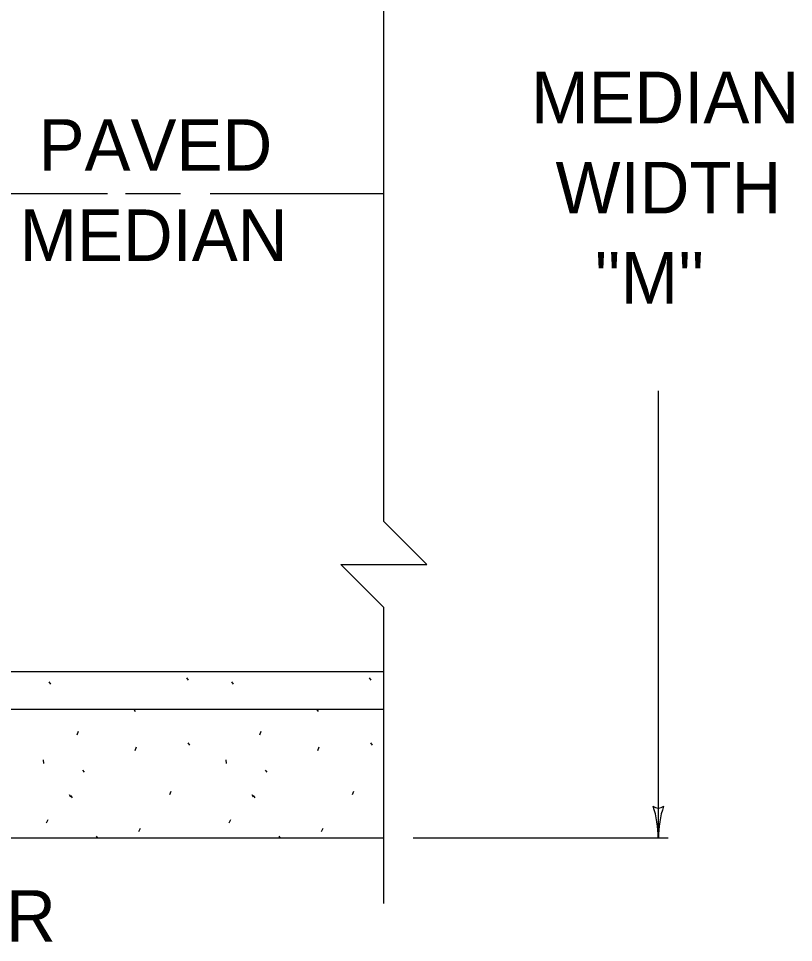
# Model space of a CAD drawing. Extents: x 1007 to 1035.5, y 1000.5 to 1021.5.
# Drawn here: x 1018.826 to 1021.834, y 1012.864 to 1016.449 of the extents above; entities that cross this region are included whole.
import ezdxf

# ---------------------------------------------------------------- set-up
doc = ezdxf.new("R2010")
doc.units = 0
doc.layers.add('Level 1', color=7, linetype='Continuous')

msp = doc.modelspace()

# ---------------------------------------------------------------- linework, layer by layer
at = {"layer": 'Level 1'}
for p, q in [((1019.1717, 1015.7686), (1018.7053, 1015.7686)), ((1019.4546, 1015.7686), (1019.2405, 1015.7686)), ((1020.2438, 1015.7686), (1019.5693, 1015.7686)), ((1021.3088, 1015.0042), (1021.3088, 1013.2686)), ((1020.2438, 1013.9144), (1007.6907, 1013.9144)), ((1019.4778, 1013.8911), (1019.4838, 1013.8822)), ((1020.1868, 1013.8911), (1020.1928, 1013.8822)), ((1018.9438, 1013.8751), (1018.9498, 1013.8662)), ((1019.6528, 1013.8751), (1019.6587, 1013.8662)), ((1020.2438, 1013.7686), (1007.6907, 1013.7686)), ((1019.2732, 1013.7699), (1019.2791, 1013.7611)), ((1019.9822, 1013.7699), (1019.9881, 1013.7611)), ((1019.0531, 1013.6705), (1019.059, 1013.6838)), ((1019.7621, 1013.6705), (1019.768, 1013.6838)), ((1019.4834, 1013.6385), (1019.4893, 1013.6297)), ((1020.1924, 1013.6385), (1020.1983, 1013.6297)), ((1019.2781, 1013.6098), (1019.284, 1013.6232)), ((1019.987, 1013.6098), (1019.9929, 1013.6232)), ((1018.921, 1013.5727), (1018.9225, 1013.5593)), ((1019.6299, 1013.5727), (1019.6314, 1013.5593)), ((1019.0747, 1013.5334), (1019.0806, 1013.5245)), ((1019.7836, 1013.5334), (1019.7895, 1013.5245)), ((1019.022, 1013.4382), (1019.0279, 1013.4293)), ((1019.0279, 1013.4348), (1019.0338, 1013.4259)), ((1019.4128, 1013.4382), (1019.4187, 1013.4515)), ((1019.7309, 1013.4382), (1019.7369, 1013.4293)), ((1019.7369, 1013.4348), (1019.7428, 1013.4259)), ((1020.1217, 1013.4382), (1020.1276, 1013.4515)), ((1018.9347, 1013.3284), (1018.9406, 1013.3418)), ((1019.6436, 1013.3284), (1019.6496, 1013.3418)), ((1019.1272, 1013.2771), (1019.1328, 1013.2686)), ((1019.2928, 1013.2944), (1019.2988, 1013.3078)), ((1019.8362, 1013.2771), (1019.8418, 1013.2686)), ((1020.0018, 1013.2944), (1020.0078, 1013.3078)), ((1020.2438, 1013.2686), (1007.6907, 1013.2686)), ((1021.3471, 1013.2686), (1020.3568, 1013.2686))]:
    msp.add_line(p, q, dxfattribs=at)
for points in [[(1020.2438, 1015.7686), (1020.2438, 1017.0393), (1020.0771, 1017.2061), (1020.4104, 1017.2061), (1020.2438, 1017.3728), (1020.2438, 1018.4604)], [(1020.2438, 1013.0161), (1020.2438, 1014.1644), (1020.0771, 1014.3312), (1020.4104, 1014.3312), (1020.2438, 1014.4978), (1020.2438, 1015.7686)]]:
    msp.add_lwpolyline(points, dxfattribs=at)
for centre, radius, start, end in [((1021.3089, 1013.4171), 0.0312, 228.7746, 310.8913), ((1020.9182, 1013.2686), 0.3906, 0, 18.6688), ((1021.6995, 1013.2686), 0.3906, 161.3472, 179.9939), ((1020.9182, 1013.2686), 0.3906, 359.9878, 0)]:
    msp.add_arc(centre, radius, start, end, dxfattribs=at)

# ---------------------------------------------------------------- texts
for s, p in [('MEDIAN', (1020.8152, 1016.0426)), ('PAVED', (1018.9038, 1015.858)), ('WIDTH', (1020.9097, 1015.6926)), ('MEDIAN', (1018.8298, 1015.508)), ("''M''", (1021.0608, 1015.3426)), ('CURB AND GUTTER', (1016.4003, 1012.8672))]:
    msp.add_text(s, height=0.2, dxfattribs=at).set_placement(p)

doc.saveas('drawing.dxf')
